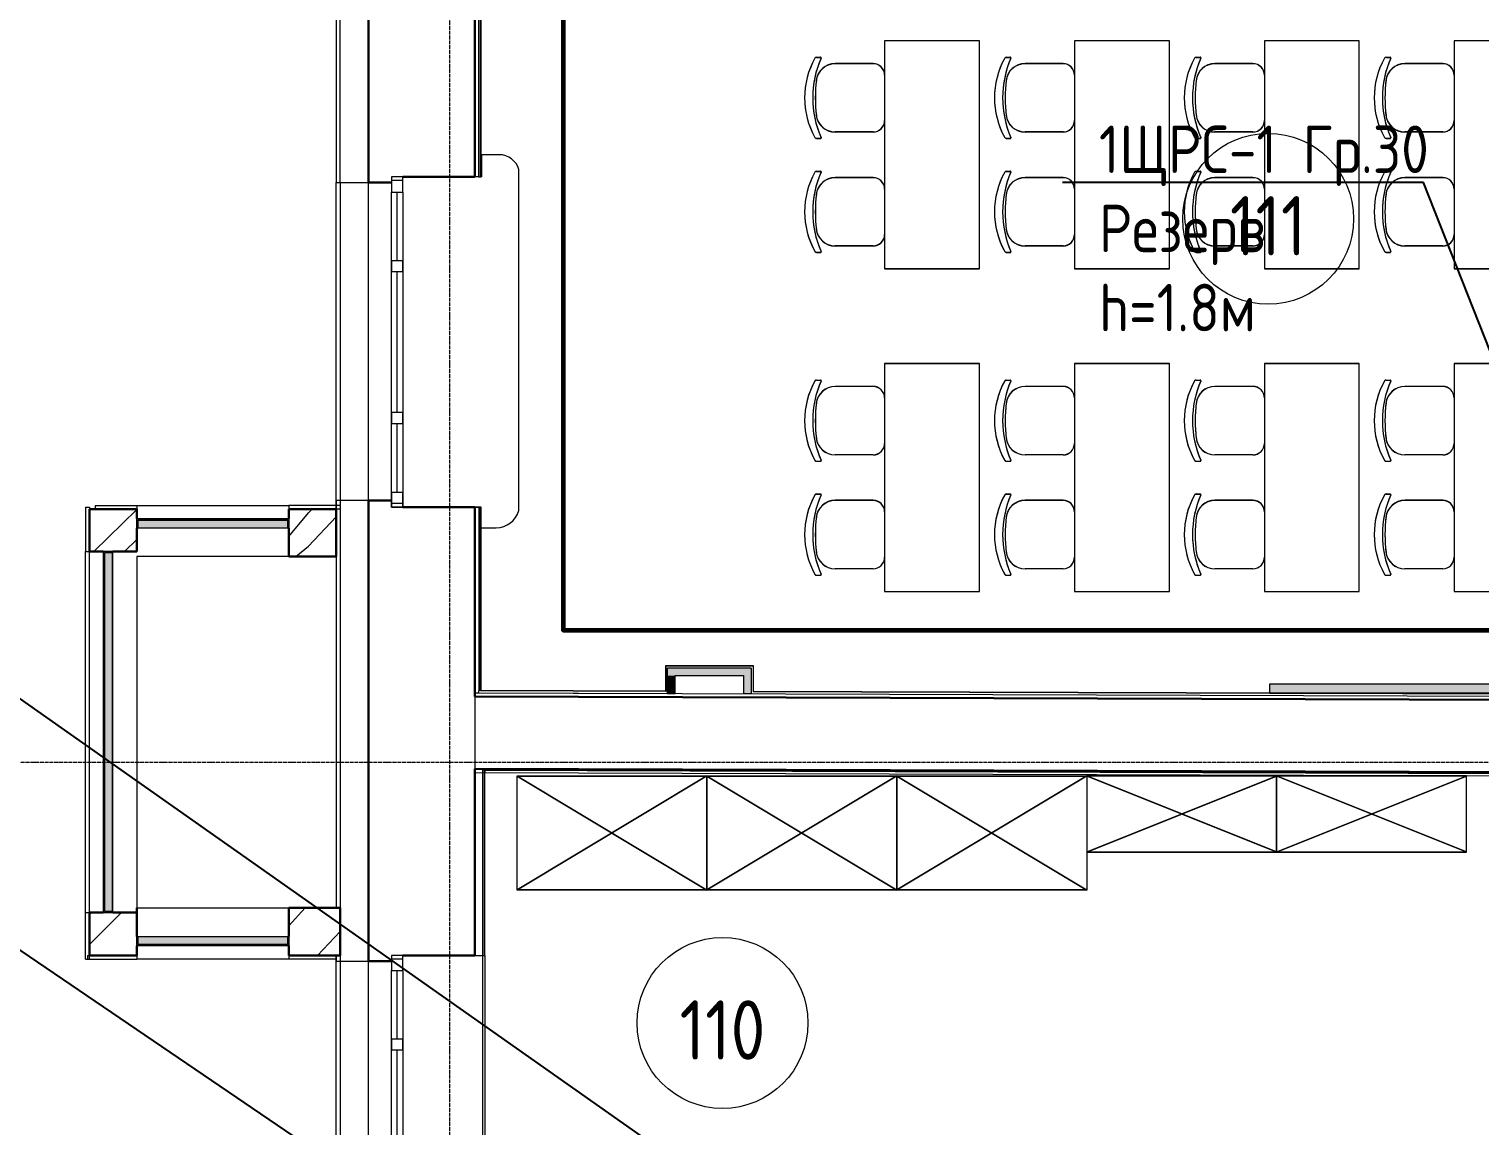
# Model space of a CAD drawing. Header units: millimetres. Extents: x -32 to 417638015, y -35 to 175284279.
# Drawn here: x 416256039 to 416263676, y 175266329 to 175272106 of the extents above; entities that cross this region are included whole.
import ezdxf
from ezdxf import colors
from ezdxf.entities.mleader import LeaderData, LeaderLine
from ezdxf.math import Vec2, Vec3

# ---------------------------------------------------------------- set-up
doc = ezdxf.new("R2010")
doc.units = ezdxf.units.MM
doc.linetypes.add('ADSK_Линия сетки', pattern=[25, 20, -2.5, 0, -2.5])
for name, color, linetype, lineweight in [('_ Окна', 7, 'Continuous', 9), ('_ЭМ_гофра', 5, 'Continuous', 60), ('_ЭМ_ТХобщее_слой', 7, 'Continuous', 30), ('Аннотация', 7, 'Continuous', 18), ('Окна', 7, 'Continuous', 9), ('Оси', 253, 'Continuous', 9), ('Перекрытие', 7, 'Continuous', 18), ('Стены внутренние', 7, 'Continuous', 18), ('Стены наружные', 7, 'Continuous', 18), ('Стены несущие', 7, 'Continuous', 30), ('Стены отделка', 7, 'Continuous', 30), ('Стены штриховка', 7, 'Continuous', 9), ('ТХ', 5, 'Continuous', 0), ('ШТРИХОВКА', 252, 'Continuous', 15)]:
    doc.layers.add(name, color=color, linetype=linetype, lineweight=lineweight)
doc.layers.add('_ЭМ_Надписи', color=7, linetype='Continuous')
doc.layers.add('ЭОМ_Лотки рабочие', color=5, linetype='Continuous')
doc.layers.add('Линии', color=7, linetype='Continuous', lineweight=9, true_color=0x00a600)
doc.styles.add('GOST Common', font='GOST_Common.ttf', dxfattribs={"width": 0.9, "height": 349.9999999999996})
doc.styles.add('ЭОМ', font='isocpeur.ttf', dxfattribs={"width": 0.85, "height": 250})
pattern_1 = [(45, (557.2005734382547, 188.9018102923583), (-235.7317231780653, 235.7317231780653), []), (45, (714.3545734382351, 188.9018102923583), (-235.7317231780653, 235.7317231780653), [])]

# ---------------------------------------------------------------- blocks, each defined once
blk = doc.blocks.new('Стул ученич штабелир №5-7')
at = {"color": 0, "linetype": 'ByBlock', "lineweight": -2}
for p, q in [((-120.064222017827, -6.874120663269423e-05), (120.064222017827, 6.874120663269423e-05)), ((-120.0642220180016, -6.874130849610083e-05), (120.0642220177106, 6.874110476928763e-05)), ((-179.935777982173, -59.99993125879337), (-179.935777982173, -260.3112319844695)), ((-179.9357779823476, -59.99993125888795), (-179.9357779823476, -260.3112319845714)), ((180.064222017827, -59.99993125879337), (180.064222017827, -260.3112319844695)), ((180.0642220177106, -59.99993125888795), (180.0642220177106, -260.3112319845714)), ((-213.4357779821148, -359.0004116515302), (-213.4357779821148, -337.3406056039639)), ((-213.4357779822894, -359.0004116516247), (-213.4357779822894, -337.3406056040585)), ((213.564222017827, -359.0004116515302), (213.564222017827, -337.3406056039639)), ((213.5642220176524, -359.0004116516247), (213.5642220176524, -337.3406056040585))]:
    blk.add_line(p, q, dxfattribs=at)
for centre, radius, start, end in [((-119.9357779822312, -59.99993125879337), 60.00000000000227, 90, 180), ((-119.9357779823476, -59.99993125885157), 59.99999999995964, 90, 180), ((120.0642220178852, -59.99993125879337), 60.00000000000227, 0, 90), ((120.0642220177106, -59.99993125885157), 59.99999999995964, 0, 90), ((-79.93577798217302, -260.3112319844549), 100.0000000000176, 180, 264.2584419996841), ((-79.93577798234764, -260.3112319845568), 100.0000000000176, 180, 264.2584419996841), ((80.06422201782698, -260.3112319844549), 100.0000000000176, 275.7415580003159, 0), ((80.06422201765236, -260.3112319845568), 100.0000000000176, 275.7415580003159, 0), ((-210.435777982173, -337.3406056039494), 2.999999999983853, 63.89783268162118, 180), ((-210.4357779823476, -337.340605604044), 2.999999999983853, 63.89783268162118, 180), ((-203.435777982173, -359.0004116515447), 9.999999999989248, 180, 238.068250632605), ((-203.4357779823476, -359.0004116516466), 9.999999999989248, 180, 238.068250632605), ((0.06422201782697812, 142.3201924452005), 520.8201237039044, 246.3195110063149, 293.6804889936851), ((0.06422201765235513, 142.3201924450987), 520.8201237039044, 246.3195110063149, 293.6804889936851), ((0.06422201782697812, 9.04909030158342), 430.5490215606072, 240.9916647866204, 299.0083352133797), ((0.06422201765235513, 9.049090301488832), 430.5490215606072, 240.9916647866204, 299.0083352133797), ((0.06422201782697812, 435.5341415462426), 800.3966485555333, 263.2469772545854, 276.7530227454146), ((0.06422201765235513, 435.5341415461407), 800.3966485555333, 263.2469772545854, 276.7530227454146), ((203.564222017827, -359.0004116515447), 9.999999999989248, 301.931749367395, 0), ((203.5642220176524, -359.0004116516466), 9.999999999989248, 301.931749367395, 0), ((210.564222017827, -337.3406056039494), 2.999999999983853, 0, 116.1021673183788), ((210.5642220176524, -337.340605604044), 2.999999999983853, 0, 116.1021673183788)]:
    blk.add_arc(centre, radius, start, end, dxfattribs=at)
blk = doc.blocks.new('ТХ 1 этаж.')
at = {"lineweight": 0, "true_color": 0x939598}
h = blk.add_hatch(color=252, dxfattribs=at)
h.dxf.hatch_style = 1
h.paths.add_polyline_path([(6432.580767155348, 35592.03428537695), (6432.580767155348, 35542.03428537695), (5232.580767155348, 35542.03428537695), (5232.580767155348, 35592.03428537695)])
at = {"color": 252, "lineweight": 0, "true_color": 0x939598}
blk.add_lwpolyline([(6432.580767155348, 35592.03428537695), (6432.580767155348, 35542.03428537695), (5232.580767155348, 35542.03428537695), (5232.580767155348, 35592.03428537695), (6432.580767155348, 35592.03428537695)], dxfattribs=at)
at = {"layer": 'ТХ', "color": 252, "true_color": 0x939598}
for points in [[(3703.580767155348, 37777.9023353082), (3703.580767155348, 38977.9023353082), (3203.580767155348, 38977.9023353082), (3203.580767155348, 37777.9023353082)], [(4703.580767155348, 37777.9023353082), (4703.580767155348, 38977.9023353082), (4203.580767155348, 38977.9023353082), (4203.580767155348, 37777.9023353082)], [(5703.580767155348, 37777.9023353082), (5703.580767155348, 38977.9023353082), (5203.580767155348, 38977.9023353082), (5203.580767155348, 37777.9023353082)], [(6703.580767155348, 37777.9023353082), (6703.580767155348, 38977.9023353082), (6203.580767155348, 38977.9023353082), (6203.580767155348, 37777.9023353082)], [(3703.580767155348, 36077.9023353082), (3703.580767155348, 37277.9023353082), (3203.580767155348, 37277.9023353082), (3203.580767155348, 36077.9023353082)], [(4703.580767155348, 36077.9023353082), (4703.580767155348, 37277.9023353082), (4203.580767155348, 37277.9023353082), (4203.580767155348, 36077.9023353082)], [(5703.580767155348, 36077.9023353082), (5703.580767155348, 37277.9023353082), (5203.580767155348, 37277.9023353082), (5203.580767155348, 36077.9023353082)], [(6703.580767155348, 36077.9023353082), (6703.580767155348, 37277.9023353082), (6203.580767155348, 37277.9023353082), (6203.580767155348, 36077.9023353082)], [(1267.891191613046, 35106.65281594044), (2267.891191613046, 35106.65281594044), (2267.891191613046, 34506.65281594044), (1267.891191613046, 34506.65281594044)], [(2267.891191612289, 35106.65281594091), (3267.891191612289, 35106.65281594091), (3267.891191612289, 34506.65281594091), (2267.891191612289, 34506.65281594091)], [(3267.89119146514, 35106.65281594091), (4267.89119146514, 35106.65281594091), (4267.89119146514, 34506.65281594091), (3267.89119146514, 34506.65281594091)], [(5267.89119146514, 35106.65281594091), (4267.89119146514, 35106.65281594091), (4267.89119146514, 34706.65281594091), (5267.89119146514, 34706.65281594091)], [(6267.891191466129, 35106.65281594091), (5267.891191466129, 35106.65281594091), (5267.891191466129, 34706.65281594091), (6267.891191466129, 34706.65281594091)]]:
    blk.add_lwpolyline(points, close=True, dxfattribs=at)
for points in [[(1267.891191613046, 35106.65281594044), (2267.891191613046, 34506.65281594044)], [(2267.891191613046, 35106.65281594044), (1267.891191613046, 34506.65281594044)], [(2267.891191612289, 35106.65281594091), (3267.891191612289, 34506.65281594091)], [(3267.891191612289, 35106.65281594091), (2267.891191612289, 34506.65281594091)], [(3267.89119146514, 35106.65281594091), (4267.89119146514, 34506.65281594091)], [(4267.89119146514, 35106.65281594091), (3267.89119146514, 34506.65281594091)], [(5267.89119146514, 34706.65281594091), (4267.89119146514, 35106.65281594091)], [(4267.89119146514, 34706.65281594091), (5267.89119146514, 35106.65281594091)], [(6267.891191466129, 34706.65281594091), (5267.891191466129, 35106.65281594091)], [(5267.891191466129, 34706.65281594091), (6267.891191466129, 35106.65281594091)]]:
    blk.add_lwpolyline(points, dxfattribs=at)
at = {"layer": 'ТХ', "color": 252, "lineweight": 0, "true_color": 0x939598, "rotation": 270}
for p in [(3203.580767155348, 38677.9023353082), (4203.580767155348, 38677.9023353082), (5203.580767155348, 38677.9023353082), (6203.580767155348, 38677.9023353082), (3203.580767155348, 38077.9023353082), (4203.580767155348, 38077.9023353082), (5203.580767155348, 38077.9023353082), (6203.580767155348, 38077.9023353082), (3203.580767155348, 36977.9023353082), (4203.580767155348, 36977.9023353082), (5203.580767155348, 36977.9023353082), (6203.580767155348, 36977.9023353082), (3203.580767155348, 36377.9023353082), (4203.580767155348, 36377.9023353082), (5203.580767155348, 36377.9023353082), (6203.580767155348, 36377.9023353082)]:
    blk.add_blockref('Стул ученич штабелир №5-7', p, dxfattribs=at)
blk = doc.blocks.new('1 этаж')
at = {"layer": 'Окна'}
for points in [[(-7145.95389531453, 37969.22434243339), (-7585.992052133782, 37969.22434243339), (-7588.492052133782, 37966.72434243339), (-6793.49205213378, 37966.72434243339), (-6795.99205213378, 37969.22434243339), (-6821.85888111921, 37969.22434243339)], [(-7540.992052133784, 38011.72434243339), (-7583.297708146838, 38011.72434243339), (-7585.992052133782, 38009.02999844645), (-6795.992052133782, 38009.02999844645), (-6798.686396120722, 38011.72434243339), (-7145.95389531453, 38011.72434243339)], [(-7585.992052133782, 38009.02999844645), (-7585.992052133782, 37969.22434243339), (-6795.99205213378, 37969.22434243339), (-6795.99205213378, 38009.02999844645), (-7583.29770814684, 38009.02999844645)], [(-7145.95389531453, 38014.22434243339), (-7540.992052133784, 38014.22434243339), (-7543.492052133783, 38011.72434243339), (-6838.492052133781, 38011.72434243339), (-6840.992052133781, 38014.22434243339)], [(-7540.992052133784, 38016.72434243339), (-7540.992052133784, 38014.22434243339), (-6840.992052133781, 38014.22434243339), (-6840.992052133781, 38016.72434243339), (-7538.49205213378, 38016.72434243339)], [(-7760.669660142497, 35948.0164120279), (-7760.669660142498, 37838.0164120279), (-7763.36400412944, 37834.85240386547), (-7763.364004129439, 35950.71075601484)], [(-7760.669660142497, 35948.0164120279), (-7720.864004129421, 35948.0164120279), (-7720.864004129421, 37838.0164120279), (-7760.669660142498, 37838.0164120279), (-7760.669660142497, 35950.71075601484)], [(-7718.364004129421, 35945.5164120279), (-7718.364004129422, 37840.5164120279), (-7720.864004129421, 37838.0164120279), (-7720.864004129421, 35948.01641202789)], [(-7768.364004129439, 35993.0164120279), (-7765.864004129439, 35993.0164120279), (-7765.864004129439, 37793.01641202791), (-7768.364004129439, 37793.01641202791), (-7768.364004129439, 35995.5164120279)], [(-7763.36400412944, 35990.5164120279), (-7763.36400412944, 37795.5164120279), (-7765.864004129439, 37793.01641202789), (-7765.864004129439, 35993.0164120279)], [(-7235.625261563743, 35814.30914990516), (-6795.587104744492, 35814.30914990516), (-6793.087104744492, 35816.80914990516), (-7588.087104744493, 35816.80914990516), (-7585.587104744493, 35814.30914990516), (-7559.720275759063, 35814.30914990516)], [(-6795.587104744492, 35774.5034938921), (-6795.587104744492, 35814.30914990516), (-7585.587104744493, 35814.30914990516), (-7585.587104744493, 35774.5034938921), (-6798.281448731434, 35774.5034938921)], [(-6840.58710474449, 35771.80914990516), (-6798.281448731435, 35771.80914990516), (-6795.587104744492, 35774.5034938921), (-7585.587104744492, 35774.5034938921), (-7582.892760757552, 35771.80914990516), (-7235.625261563743, 35771.80914990516)], [(-7235.625261563743, 35769.30914990516), (-6840.58710474449, 35769.30914990516), (-6838.087104744491, 35771.80914990516), (-7543.087104744493, 35771.80914990516), (-7540.587104744493, 35769.30914990516)], [(-6840.58710474449, 35766.80914990516), (-6840.58710474449, 35769.30914990516), (-7540.587104744493, 35769.30914990516), (-7540.587104744493, 35766.80914990516), (-6843.087104744493, 35766.80914990516)]]:
    blk.add_hatch(color=8, dxfattribs=at).paths.add_polyline_path(points)
at = {"layer": 'Стены внутренние', "lineweight": 9}
h = blk.add_hatch(dxfattribs=at)
h.set_pattern_fill('FP_28', color=8, style=0, pattern_type=2)
h.set_pattern_definition(pattern_1)
h.paths.add_polyline_path([(-6687.297626604661, 37816.72434243347), (-6687.297626604661, 38066.72434243347), (-6790.992052133792, 38066.72434243347), (-6790.992052133792, 37816.72434243347), (-6707.832273798515, 37816.72434243347)])
h.paths.add_polyline_path([(-7840.992052133806, 37843.01641202791), (-7590.992052133806, 37843.01641202791), (-7590.992052133806, 38066.72434243347), (-7840.992052133806, 38066.72434243347)])
h = blk.add_hatch(dxfattribs=at)
h.set_pattern_fill('FP_28', color=8, style=0, pattern_type=2)
h.set_pattern_definition(pattern_1)
h.paths.add_polyline_path([(-6687.297626604661, 37816.72434243347), (-6540.587104744496, 37816.72434243347), (-6541.587104744511, 38066.72434243347), (-6687.297626604661, 38066.72434243347)])
at = {"layer": 'Стены внутренние'}
for points in [[(-4795.516450315074, 37189.91162061125), (-4395.516450315074, 37189.91162061125), (-4395.516450315074, 37229.91162061128), (-4795.516450315074, 37229.91162061128)], [(-4355.516450315074, 37096.63492962066), (-4355.516450315074, 37229.91162061128), (-4395.516450315074, 37229.91162061128), (-4395.516450315074, 37096.63492962066)], [(-4755.516450315074, 37096.63492962066), (-4755.516450315074, 37189.91162061125), (-4795.516450315074, 37189.91162061125), (-4795.516450315074, 37096.76548634184)]]:
    blk.add_hatch(color=8, dxfattribs=at).paths.add_polyline_path(points)
at = {"layer": 'Стены внутренние', "lineweight": 9}
h = blk.add_hatch(dxfattribs=at)
h.set_pattern_fill('FP_28', color=8, style=0, pattern_type=2)
h.set_pattern_definition(pattern_1)
h.paths.add_polyline_path([(-6687.297626604661, 35716.80914990515), (-6687.297626604661, 35966.80914990517), (-6790.587104744482, 35966.80914990517), (-6790.587104744482, 35716.80914990515), (-6707.832273798515, 35716.80914990515)])
h.paths.add_polyline_path([(-7590.587104744482, 35716.80914990515), (-7590.992052133806, 35943.01641202791), (-7840.992052133806, 35943.01641202791), (-7840.992052133806, 35716.80914990515), (-7590.992052133806, 35716.80914990515)])
h = blk.add_hatch(dxfattribs=at)
h.set_pattern_fill('FP_28', color=8, style=0, pattern_type=2)
h.set_pattern_definition(pattern_1)
h.paths.add_polyline_path([(-6687.297626604661, 35716.80914990515), (-6520.587104744496, 35716.80914990515), (-6520.587104744496, 35966.80914990512), (-6687.297626604661, 35966.80914990517)])
at = {"layer": '_ Окна', "color": 8, "lineweight": 18}
for p, q in [((-6190.587104744517, 39816.81802037439), (-6250.587104744517, 39816.81802037439)), ((-6250.587104744517, 39816.81802037439), (-6250.587104744517, 39736.81802037439)), ((-6190.587104744517, 39736.81802037439), (-6190.587104744517, 39816.81802037439)), ((-6250.587104744517, 39736.81802037439), (-6190.587104744517, 39736.81802037439)), ((-6250.587104744516, 39376.81802037439), (-6190.587104744516, 39376.81802037439)), ((-6250.587104744516, 39316.81802037439), (-6250.587104744516, 39376.81802037439)), ((-6190.587104744516, 39376.81802037439), (-6190.587104744516, 39316.81802037439)), ((-6190.587104744516, 39316.81802037439), (-6250.587104744516, 39316.81802037439)), ((-6250.587104744515, 38576.81802037439), (-6190.587104744515, 38576.81802037439)), ((-6250.587104744514, 38516.81802037439), (-6250.587104744515, 38576.81802037439)), ((-6190.587104744515, 38576.81802037439), (-6190.587104744515, 38516.81802037439)), ((-6190.587104744515, 38516.81802037439), (-6250.587104744514, 38516.81802037439)), ((-6250.587104744514, 38156.81802037439), (-6190.587104744514, 38156.81802037439)), ((-6250.587104744514, 38076.81802037439), (-6250.587104744514, 38156.81802037439)), ((-6190.587104744514, 38156.81802037439), (-6190.587104744514, 38076.81802037439)), ((-6190.587104744514, 38076.81802037439), (-6250.587104744514, 38076.81802037439)), ((-7590.99205213379, 38016.72434243342), (-7540.99205213379, 38016.72434243342)), ((-7590.99205213379, 37966.72434243342), (-7590.99205213379, 38016.72434243342)), ((-7588.492052133789, 37966.72434243342), (-7590.99205213379, 37966.72434243342)), ((-7585.99205213379, 37969.22434243342), (-7588.492052133789, 37966.72434243342)), ((-7583.297708146849, 38011.72434243342), (-7585.99205213379, 38009.02999844649)), ((-7585.99205213379, 38009.02999844649), (-7585.99205213379, 37969.22434243342)), ((-7543.49205213379, 38011.72434243342), (-7583.297708146849, 38011.72434243342)), ((-7540.99205213379, 38014.22434243342), (-7543.49205213379, 38011.72434243342)), ((-7540.99205213379, 38016.72434243342), (-7540.99205213379, 38014.22434243342)), ((-6840.992052133789, 38016.72434243343), (-6790.992052133789, 38016.72434243343)), ((-6840.992052133789, 38014.22434243343), (-6840.992052133789, 38016.72434243343)), ((-6838.492052133789, 38011.72434243343), (-6840.992052133789, 38014.22434243343)), ((-6798.68639612073, 38011.72434243343), (-6838.492052133789, 38011.72434243343)), ((-6795.992052133789, 38009.02999844649), (-6798.68639612073, 38011.72434243343)), ((-6795.992052133789, 37969.22434243343), (-6795.992052133789, 38009.02999844649)), ((-6793.492052133789, 37966.72434243343), (-6795.992052133789, 37969.22434243343)), ((-6790.992052133789, 37966.72434243343), (-6793.492052133789, 37966.72434243343)), ((-6790.992052133789, 38016.72434243343), (-6790.992052133789, 37966.72434243343)), ((-7718.364004129413, 37843.01641202786), (-7768.364004129413, 37843.01641202786)), ((-7768.364004129413, 37843.01641202786), (-7768.364004129413, 37793.01641202786)), ((-7763.364004129413, 37835.32206804092), (-7760.669660142472, 37838.01641202786)), ((-7763.364004129414, 37795.51641202786), (-7763.364004129413, 37835.32206804092)), ((-7760.669660142472, 37838.01641202786), (-7720.864004129413, 37838.01641202786)), ((-7720.864004129413, 37838.01641202786), (-7718.364004129413, 37840.51641202786)), ((-7718.364004129413, 37840.51641202786), (-7718.364004129413, 37843.01641202786)), ((-7768.364004129413, 37793.01641202786), (-7765.864004129413, 37793.01641202786)), ((-7765.864004129413, 37793.01641202786), (-7763.364004129414, 37795.51641202786)), ((-7765.86400412943, 35993.01641202786), (-7768.36400412943, 35993.01641202786)), ((-7768.36400412943, 35993.01641202786), (-7768.36400412943, 35943.01641202786)), ((-7763.36400412943, 35990.51641202786), (-7765.86400412943, 35993.01641202786)), ((-7763.36400412943, 35950.7107560148), (-7763.36400412943, 35990.51641202786)), ((-7768.36400412943, 35943.01641202786), (-7718.364004129431, 35943.01641202786)), ((-7760.66966014249, 35948.01641202786), (-7763.36400412943, 35950.7107560148)), ((-7720.86400412943, 35948.01641202786), (-7760.66966014249, 35948.01641202786)), ((-7718.36400412943, 35945.51641202786), (-7720.86400412943, 35948.01641202786)), ((-7718.364004129431, 35943.01641202786), (-7718.36400412943, 35945.51641202786)), ((-7590.587104744484, 35816.80914990512), (-7588.087104744484, 35816.80914990512)), ((-7590.587104744484, 35766.80914990512), (-7590.587104744484, 35816.80914990512)), ((-7588.087104744484, 35816.80914990512), (-7585.587104744484, 35814.30914990512)), ((-6795.587104744483, 35814.30914990513), (-6793.087104744484, 35816.80914990513)), ((-6793.087104744484, 35816.80914990513), (-6790.587104744483, 35816.80914990513)), ((-6790.587104744483, 35816.80914990513), (-6790.587104744483, 35766.80914990513)), ((-7540.587104744484, 35766.80914990512), (-7590.587104744484, 35766.80914990512)), ((-7585.587104744484, 35814.30914990512), (-7585.587104744484, 35774.50349389207)), ((-7585.587104744484, 35774.50349389207), (-7582.892760757543, 35771.80914990512)), ((-7582.892760757543, 35771.80914990512), (-7543.087104744484, 35771.80914990512)), ((-7543.087104744484, 35771.80914990512), (-7540.587104744484, 35769.30914990512)), ((-7540.587104744484, 35769.30914990512), (-7540.587104744484, 35766.80914990512)), ((-6840.587104744483, 35769.30914990513), (-6838.087104744483, 35771.80914990513)), ((-6840.587104744483, 35766.80914990513), (-6840.587104744483, 35769.30914990513)), ((-6790.587104744483, 35766.80914990513), (-6840.587104744483, 35766.80914990513)), ((-6838.087104744483, 35771.80914990513), (-6798.281448731424, 35771.80914990513)), ((-6798.281448731424, 35771.80914990513), (-6795.587104744483, 35774.50349389207)), ((-6795.587104744483, 35774.50349389207), (-6795.587104744483, 35814.30914990513)), ((-6190.587104744503, 35716.81802037441), (-6250.587104744503, 35716.81802037441)), ((-6250.587104744503, 35716.81802037441), (-6250.587104744503, 35636.81802037441)), ((-6190.587104744503, 35636.81802037441), (-6190.587104744503, 35716.81802037441)), ((-6250.587104744503, 35636.81802037441), (-6190.587104744503, 35636.81802037441)), ((-6250.587104744502, 35276.81802037441), (-6190.587104744502, 35276.81802037441)), ((-6250.587104744502, 35216.81802037441), (-6250.587104744502, 35276.81802037441)), ((-6190.587104744502, 35216.81802037441), (-6250.587104744502, 35216.81802037441)), ((-6190.587104744502, 35276.81802037441), (-6190.587104744502, 35216.81802037441))]:
    blk.add_line(p, q, dxfattribs=at)
at = {"layer": '_ Окна', "color": 8}
for p, q in [((-6190.587104744517, 39796.81802037439), (-6250.587104744517, 39796.81802037439)), ((-6220.587104744497, 39376.81802037439), (-6220.587104744496, 39736.81802037439)), ((-6220.587104744498, 38576.81802037439), (-6220.587104744497, 39316.81802037439)), ((-6220.587104744499, 38156.81802037439), (-6220.587104744498, 38516.81802037439)), ((-6190.587104744514, 38096.81802037439), (-6250.587104744514, 38096.81802037439)), ((-6190.587104744503, 35696.81802037441), (-6250.587104744503, 35696.81802037441)), ((-6220.587104744483, 35276.81802037441), (-6220.587104744482, 35636.81802037441)), ((-6220.587104744483, 34476.81802037441), (-6220.587104744483, 35216.81802037441))]:
    blk.add_line(p, q, dxfattribs=at)
at = {"layer": 'Линии', "color": 8}
for centre in [(-1632.727922972757, 39595.8394629939), (-4506.698039178271, 35360.75854346552)]:
    blk.add_circle(centre, 450.0000000000006, dxfattribs=at)
at = {"layer": 'Окна', "color": 8}
for p, q in [((-6250.587104744517, 39816.81802037439), (-6250.587104744517, 39736.81802037439)), ((-6190.587104744517, 39816.81802037439), (-6250.587104744517, 39816.81802037439)), ((-6190.587104744517, 39736.81802037439), (-6190.587104744517, 39816.81802037439)), ((-6250.58710474451, 39376.81802037439), (-6250.587104744509, 39736.81802037439)), ((-6190.587104744421, 39736.81802037439), (-6190.587104744422, 39376.81802037439)), ((-6250.587104744516, 39376.81802037439), (-6250.587104744516, 39316.81802037439)), ((-6190.587104744516, 39316.81802037439), (-6190.587104744516, 39376.81802037439)), ((-6250.587104744511, 38576.81802037439), (-6250.58710474451, 39316.81802037439)), ((-6190.587104744422, 39316.81802037439), (-6190.587104744423, 38576.81802037439)), ((-6250.587104744515, 38576.81802037439), (-6250.587104744514, 38516.81802037439)), ((-6190.587104744515, 38516.81802037439), (-6190.587104744515, 38576.81802037439)), ((-6250.587104744512, 38156.81802037439), (-6250.587104744511, 38516.81802037439)), ((-6190.587104744423, 38516.81802037439), (-6190.587104744423, 38156.81802037439)), ((-6250.587104744514, 38156.81802037439), (-6250.587104744514, 38076.81802037439)), ((-6190.587104744514, 38076.81802037439), (-6190.587104744514, 38156.81802037439)), ((-6250.587104744514, 38076.81802037439), (-6190.587104744514, 38076.81802037439)), ((-6793.492052133789, 37966.72434243343), (-7588.49205213379, 37966.72434243342)), ((-7585.99205213379, 38009.02999844649), (-6795.992052133789, 38009.02999844649)), ((-7585.99205213379, 37969.22434243342), (-6795.992052133789, 37969.22434243343)), ((-6838.492052133789, 38011.72434243343), (-7543.49205213379, 38011.72434243342)), ((-7540.99205213379, 38016.72434243342), (-6840.992052133789, 38016.72434243343)), ((-7540.99205213379, 38014.22434243342), (-6840.992052133789, 38014.22434243343)), ((-7760.669660142472, 37838.01641202786), (-7760.66966014249, 35948.01641202786)), ((-7720.864004129413, 37838.01641202786), (-7720.86400412943, 35948.01641202786)), ((-7718.36400412943, 35945.51641202786), (-7718.364004129413, 37840.51641202786)), ((-7768.364004129413, 37793.01641202786), (-7768.36400412943, 35993.01641202786)), ((-7765.864004129413, 37793.01641202786), (-7765.86400412943, 35993.01641202786)), ((-7763.36400412943, 35990.51641202786), (-7763.364004129414, 37795.51641202786)), ((-7588.087104744484, 35816.80914990512), (-6793.087104744483, 35816.80914990513)), ((-6795.587104744483, 35814.30914990513), (-7585.587104744484, 35814.30914990512)), ((-6795.587104744483, 35774.50349389207), (-7585.587104744484, 35774.50349389207)), ((-7543.087104744484, 35771.80914990512), (-6838.087104744483, 35771.80914990513)), ((-6840.587104744483, 35769.30914990513), (-7540.587104744484, 35769.30914990512)), ((-6840.587104744483, 35766.80914990513), (-7540.587104744484, 35766.80914990512)), ((-6250.587104744503, 35716.81802037441), (-6250.587104744503, 35636.81802037441)), ((-6190.587104744503, 35716.81802037441), (-6250.587104744503, 35716.81802037441)), ((-6190.587104744503, 35636.81802037441), (-6190.587104744503, 35716.81802037441)), ((-6250.587104744495, 35276.81802037441), (-6250.587104744494, 35636.81802037441)), ((-6190.587104744406, 35636.81802037441), (-6190.587104744407, 35276.81802037441)), ((-6250.587104744502, 35276.81802037441), (-6250.587104744502, 35216.81802037441)), ((-6250.587104744496, 34476.81802037441), (-6250.587104744495, 35216.81802037441)), ((-6190.587104744502, 35216.81802037441), (-6190.587104744502, 35276.81802037441)), ((-6190.587104744407, 35216.81802037441), (-6190.587104744408, 34476.81802037441))]:
    blk.add_line(p, q, dxfattribs=at)
at = {"layer": 'Оси', "color": 8, "linetype": 'ADSK_Линия сетки'}
for p, q in [((-5943.234073523305, -4162.595295516279), (-5943.234073523226, 44298.96599885848)), ((-9557.527964694336, 36733.90181029197), (56672.20057343828, 36733.90181029175))]:
    blk.add_line(p, q, dxfattribs=at)
at = {"layer": 'Перекрытие', "color": 8}
for p, q in [((-5683.467799992257, 39933.44823211545), (-5775.278589468275, 39933.44823211546)), ((-5775.278589468275, 39933.44823211546), (-5775.278589468275, 39816.8180203744)), ((-5790.587104744482, 39816.8180203744), (-5810.587104744482, 39816.8180203744)), ((-5775.278589468275, 39816.8180203744), (-5778.587104744482, 39816.8180203744)), ((-5579.067327055134, 38058.83063779023), (-5579.067327055149, 39854.7058534363)), ((-6190.587104744496, 38077.39877662825), (-5790.413181935757, 38077.39877662825)), ((-5778.81053816757, 37969.02957225035), (-5698.602584419568, 37969.02957225035))]:
    blk.add_line(p, q, dxfattribs=at)
for centre, radius, start, end in [((-5683.467799992257, 39824.86743206611), 108.5808000493532, 15.95032496322477, 90), ((-5698.602584419568, 38093.48750039905), 124.4579281486986, 270, 343.8315382182171)]:
    blk.add_arc(centre, radius, start, end, dxfattribs=at)
at = {"layer": 'Стены внутренние', "color": 8}
for p, q in [((-6370.587104744496, 38111.8180203744), (-6370.587104744496, 39786.8180203744)), ((-7840.992052133806, 35943.01641202788), (-7840.992052133792, 37843.01641202786)), ((-6790.992052133792, 37816.72434243343), (-7590.992052133792, 37816.72434243343)), ((-7590.992052133792, 37816.72434243343), (-7590.992052133806, 35966.80914990512)), ((-7590.587104744482, 35966.80914990512), (-6790.587104744482, 35966.80914990512)), ((-6370.587104744482, 34011.8180203744), (-6370.587104744482, 35686.8180203744)), ((-5770.587104744482, 35716.8180203744), (-5770.587104744482, 33976.8180203744))]:
    blk.add_line(p, q, dxfattribs=at)
at = {"layer": 'Стены наружные', "color": 8}
for p, q in [((-6541.587104744496, 38111.8180203744), (-6541.587104744511, 39786.8180203744)), ((-6540.587104744511, 39786.8180203744), (-6541.587104744511, 39786.8180203744)), ((-6540.587104744496, 38111.8180203744), (-6540.587104744496, 39786.8180203744)), ((-6520.587104744496, 39786.8180203744), (-6520.587104744496, 38111.8180203744)), ((-6540.587104744496, 38111.8180203744), (-6541.587104744496, 38111.8180203744)), ((-7590.992052133777, 38086.72434243343), (-6790.992052133777, 38086.72434243343)), ((-7860.992052133806, 35943.01641202786), (-7860.992052133806, 37843.01641202786)), ((-6790.587104744482, 35696.80914990512), (-7590.587104744482, 35696.80914990512)), ((-6541.587104744482, 34011.8180203744), (-6541.587104744482, 35686.8180203744)), ((-6541.587104744482, 35686.8180203744), (-6540.587104744482, 35686.8180203744)), ((-6540.587104744482, 34011.8180203744), (-6540.587104744482, 35686.8180203744)), ((-6520.587104744482, 35686.8180203744), (-6520.587104744482, 34011.8180203744)), ((-5758.587104744482, 35716.8180203744), (-5758.587104744482, 33976.8180203744))]:
    blk.add_line(p, q, dxfattribs=at)
at = {"layer": 'Стены несущие', "color": 8}
for p, q in [((-6370.587104744482, 39786.81802037438), (-6370.587104744482, 43533.62571355641)), ((-5810.587104744482, 39816.81802037441), (-5810.587104744482, 43019.85325737836)), ((-6190.587104744511, 39816.81802037441), (-5810.587104744482, 39816.81802037441)), ((-6370.587104744482, 39786.81802037438), (-6250.587104744511, 39786.81802037438)), ((-6250.587104744511, 38111.8180203744), (-6370.587104744482, 38111.8180203744)), ((-6370.587104744482, 35686.81802037438), (-6370.587104744482, 38111.8180203744)), ((-7840.992052133792, 38066.72434243343), (-7840.992052133792, 37843.01641202786)), ((-7840.992052133792, 38066.72434243343), (-7590.992052133792, 38066.72434243343)), ((-7590.992052133777, 38066.72434243344), (-7590.992052133777, 38016.72434243343)), ((-6790.992052133777, 38016.72434243343), (-6790.992052133777, 38066.72434243343)), ((-6540.587104744482, 38066.72434243344), (-6790.992052133792, 38066.72434243343)), ((-6540.587104744482, 37816.72434243343), (-6540.587104744482, 38066.72434243344)), ((-5810.587104744482, 38076.8180203744), (-6190.587104744511, 38076.8180203744)), ((-5810.587104744482, 37080.07848722101), (-5810.587104744482, 38076.8180203744)), ((-7590.992052133792, 37966.72434243343), (-7590.992052133792, 37843.01641202786)), ((-6790.992052133792, 37816.72434243343), (-6790.992052133792, 37966.72434243343)), ((-7840.992052133792, 37843.01641202786), (-7768.364004129427, 37843.01641202786)), ((-7718.364004129427, 37843.01641202786), (-7590.992052133792, 37843.01641202786)), ((-6540.587104744482, 37816.72434243343), (-6790.992052133792, 37816.72434243343)), ((955.5327923048171, 37057.99442650024), (-5810.587104744482, 37080.07848722101)), ((248.0548270774598, 36680.30155249112), (-5810.587104744482, 36700.07646312586)), ((-5810.587104744482, 36700.07646312582), (-5810.587104744482, 35716.81802037441)), ((-7840.992052133806, 35716.80914990512), (-7840.992052133806, 35943.01641202788)), ((-7840.992052133806, 35943.01641202788), (-7768.364004129442, 35943.01641202788)), ((-7718.364004129442, 35943.01641202788), (-7590.992052133806, 35943.01641202786)), ((-7590.992052133806, 35966.80914990512), (-7590.587104744482, 35966.80914990512)), ((-7590.992052133806, 35966.80914990512), (-7590.992052133806, 35943.01641202786)), ((-7590.587104744482, 35966.80914990512), (-7590.587104744482, 35816.80914990512)), ((-6520.587104744482, 35966.80914990509), (-6790.587104744482, 35966.80914990512)), ((-6790.587104744482, 35966.80914990512), (-6790.587104744482, 35816.80914990512)), ((-6520.587104744482, 35716.80914990511), (-6520.587104744482, 35966.80914990509)), ((-7590.587104744482, 35766.80914990512), (-7590.587104744482, 35716.80914990512)), ((-6790.587104744482, 35766.80914990512), (-6790.587104744482, 35716.80914990512)), ((-7840.992052133806, 35716.80914990512), (-7590.587104744482, 35716.80914990512)), ((-6520.587104744482, 35716.80914990511), (-6790.587104744482, 35716.80914990512)), ((-6370.587104744482, 35686.81802037438), (-6250.587104744511, 35686.81802037438)), ((-6190.587104744511, 35716.81802037438), (-5810.587104744482, 35716.81802037441))]:
    blk.add_line(p, q, dxfattribs=at)
at = {"layer": 'Стены отделка', "color": 8, "lineweight": 9}
for p, q in [((-6541.587104744511, 43704.77126577491), (-6541.587104744511, 39786.81802037438)), ((-6540.587104744482, 43704.77126577491), (-6540.587104744482, 39786.81802037438)), ((-6520.587104744482, 39786.81802037438), (-6520.587104744482, 43684.63649492567)), ((-5778.587104744482, 39816.81802037441), (-5778.587104744482, 42987.63762401958)), ((-5810.587104744482, 39816.81802037441), (-5810.587104744482, 39816.81802037441)), ((-5790.587104744482, 39817.8180203744), (-5790.587104744482, 39816.81802037441)), ((-5790.587104744482, 39816.8180203744), (-5778.587104744482, 39816.81802037441)), ((-6540.587104744511, 39786.8180203744), (-6370.587104744482, 39786.81802037438)), ((-6370.587104744482, 39786.81802037438), (-6370.587104744482, 39786.81802037438)), ((-6541.587104744511, 38111.8180203744), (-6541.587104744511, 38066.72434243344)), ((-6370.587104744482, 38111.8180203744), (-6540.587104744496, 38111.8180203744)), ((-6540.587104744482, 38066.72434243344), (-6540.587104744482, 38111.8180203744)), ((-6520.587104744482, 38111.8180203744), (-6520.587104744482, 35686.81802037438)), ((-7860.992052133806, 38076.72434243343), (-7860.992052133806, 37843.01641202786)), ((-7860.992052133806, 38076.72434243343), (-7840.992052133806, 38076.72434243343)), ((-7840.992052133806, 38076.72434243343), (-7840.992052133792, 38066.72434243343)), ((-7810.992052133821, 38086.72434243343), (-7590.992052133777, 38086.72434243343)), ((-7810.992052133821, 38086.72434243343), (-7810.992052133821, 38066.72434243343)), ((-7590.992052133777, 38086.72434243343), (-7590.992052133777, 38066.72434243343)), ((-6520.587104744496, 38086.72434243343), (-6790.992052133777, 38086.72434243343)), ((-6790.992052133777, 38086.72434243343), (-6790.992052133777, 38066.72434243343)), ((-6520.587104744496, 38066.72434243343), (-6540.587104744482, 38066.72434243343)), ((-5778.587104744482, 38076.8180203744), (-5810.587104744482, 38076.8180203744)), ((-5778.587104744482, 37111.97421229373), (-5778.587104744482, 38076.8180203744)), ((-7860.992052133806, 37843.01641202786), (-7840.992052133806, 37843.01641202786)), ((-6540.587104744482, 37816.72434243343), (-6540.587104744482, 35966.80914990512)), ((-4807.516450315044, 37239.91162061124), (-4807.516450315044, 37108.80471727694)), ((-4345.516450315044, 37241.91162061124), (-4805.516450315088, 37241.91162061124)), ((-4355.516450315088, 37229.91162061124), (-4795.516450315044, 37229.91162061124)), ((-4795.516450315044, 37096.63492962062), (-4795.516450315044, 37229.91162061124)), ((-4355.516450315088, 37229.91162061124), (-4355.516450315088, 37095.3293624089)), ((-4343.516450315088, 37107.29025931137), (-4343.516450315088, 37239.91162061124)), ((-4755.516450315059, 37096.63492962062), (-4755.516450315059, 37189.91162061125)), ((-4755.516450315059, 37189.91162061121), (-4395.516450315074, 37189.91162061125)), ((-4395.516450315074, 37189.91162061128), (-4395.516450315074, 37096.63492962062)), ((-5810.587104744482, 37100.07859375188), (-5790.587104744482, 37100.07859375188)), ((-5810.521826731594, 37100.07838068978), (-5810.587104744482, 37080.07848722053)), ((-5810.587104744482, 37080.07848722053), (955.5327923057193, 37057.99442649976)), ((-5810.521826731594, 37100.07838068978), (965.5980170533585, 37077.96168096254)), ((-5790.587104744482, 37100.07859375188), (-5790.587104744482, 37110.01336865696)), ((-5790.587104744482, 37100.07859375188), (-5790.587104744482, 37100.01331539126)), ((-5790.587104744482, 37100.01331539126), (-4795.516450315044, 37096.76548634181)), ((-4807.516450315044, 37108.80471727694), (-5778.587104744482, 37111.97421229373)), ((-4795.516450315044, 37096.63492962062), (-4755.516450315059, 37096.63492962062)), ((-4395.516450315074, 37096.63492962062), (-4355.516450315088, 37096.63492962062)), ((965.6371838603809, 37089.9616170441), (-4343.516450315088, 37107.29025931132)), ((-5810.587104744482, 36700.07646312586), (-5810.652382757355, 36680.07656965659)), ((-5810.652382757355, 36680.07656965659), (244.1924602222862, 36660.31405240865)), ((-5770.587104744482, 36695.81309818153), (-5810.587104744482, 36695.81309818153)), ((-5770.587104744482, 36695.81309818153), (-5770.587104744482, 35717.8180203744)), ((228.0953494709393, 36672.36665597746), (-5770.587104744482, 36691.94586379216)), ((-5758.587104744482, 35716.81802037441), (-5758.587104744482, 36679.90663285699)), ((-7860.992052133806, 35696.80914990512), (-7860.992052133806, 35943.01641202786)), ((-7860.992052133806, 35943.01641202786), (-7840.992052133806, 35943.01641202786)), ((-7860.992052133806, 35696.80914990512), (-7590.587104744482, 35696.80914990512)), ((-7850.992052133806, 35716.80914990512), (-7840.992052133806, 35716.80914990512)), ((-7850.992052133806, 35716.80914990512), (-7850.992052133806, 35696.80914990512)), ((-7840.992052133806, 35696.80914990512), (-7840.992052133806, 35716.80914990512)), ((-7590.587104744482, 35716.80914990512), (-7590.587104744482, 35696.80914990512)), ((-6790.587104744482, 35716.80914990512), (-6790.587104744482, 35696.80914990512)), ((-6541.992052133792, 35696.80914990512), (-6790.587104744482, 35696.80914990512)), ((-6541.992052133792, 35716.80914990512), (-6541.992052133792, 35696.80914990512)), ((-6541.587104744511, 35696.80914990512), (-6541.587104744511, 35686.81802037438)), ((-6540.587104744482, 35696.80914990512), (-6541.587104744511, 35696.80914990512)), ((-6540.587104744482, 35686.81802037438), (-6540.587104744482, 35716.80914990515)), ((-6540.587104744482, 35686.8180203744), (-6370.587104744482, 35686.81802037438)), ((-6370.587104744482, 35686.81802037438), (-6370.587104744482, 35686.81802037438)), ((-5810.587104744482, 35716.81802037438), (-5758.587104744482, 35716.81802037441))]:
    blk.add_line(p, q, dxfattribs=at)
at = {"layer": 'Стены штриховка', "color": 8}
for p, q in [((-5790.587104744482, 39817.8180203744), (-5790.587104744482, 42989.71826100902)), ((-5780.587104744453, 39816.81802037441), (-5780.587104744525, 42989.65110110451)), ((-5790.587104744482, 38076.8180203744), (-5790.587104744482, 37110.01336865696)), ((-5780.587104744453, 37109.98072947664), (-5780.587104744525, 38076.8180203744)), ((-4805.516450315088, 37241.91162061124), (-4807.516450315044, 37241.91162061124)), ((-4807.516450315044, 37241.91162061124), (-4807.516450315044, 37239.91162061124)), ((-4343.516450315088, 37239.91162061124), (-4807.516450315044, 37239.91162061124)), ((-4805.516450315088, 37241.91162061124), (-4805.516450315088, 37106.79817878775)), ((-4343.516450315088, 37241.91162061124), (-4345.516450315044, 37241.91162061124)), ((-4345.516450315044, 37241.91162061124), (-4345.516450315117, 37105.29677649427)), ((-4343.516450315088, 37239.91162061124), (-4343.516450315088, 37241.91162061124)), ((-5810.587104744482, 37080.07848722101), (-5810.587104744482, 36700.07646312582)), ((-4805.516450315088, 37106.79817878775), (-5780.587104744453, 37109.98072947668)), ((965.6306560591911, 37087.96162769719), (-4345.516450315117, 37105.29677649427)), ((-5760.587104744525, 35716.81802037441), (-5760.587104744525, 36691.91322461188)), ((228.1056300095806, 36670.36661176948), (-5760.587104744453, 36689.91321395872)), ((-5758.587104744482, 36689.90668612266), (-5758.587104744482, 36679.90663285699)), ((-5770.587104744482, 35716.81802037441), (-5770.587104744482, 35717.8180203744))]:
    blk.add_line(p, q, dxfattribs=at)
at = {"layer": 'ЭОМ_Лотки рабочие'}
blk.add_blockref('ТХ 1 этаж.', (-6856.491728035588, 1554.379405807718), dxfattribs=at)
at = {"layer": 'Аннотация', "color": 8, "lineweight": 9, "char_height": 312.5000000000001, "width": 520.2111192702771, "attachment_point": 5, "line_spacing_factor": 1.022765581104984, "style": 'GOST Common'}
for s, insert in [('111', (-1632.727922972757, 39558.89134273503)), ('110', (-4506.698039178271, 35323.810423207))]:
    blk.add_mtext(s, dxfattribs=dict(at, insert=insert))
blk = doc.blocks.new('_ЭМ_ТХ2_1этаж')
at = {"lineweight": 0, "true_color": 0x939598}
h = blk.add_hatch(color=252, dxfattribs=at)
h.dxf.hatch_style = 1
h.paths.add_polyline_path([(117580.4716466786, -33601.47698358425), (117580.4716466786, -33651.47698358425), (116380.4716466786, -33651.47698358425), (116380.4716466786, -33601.47698358425)])
at = {"color": 252, "lineweight": 0, "true_color": 0x939598}
blk.add_lwpolyline([(117580.4716466786, -33601.47698358425), (117580.4716466786, -33651.47698358425), (116380.4716466786, -33651.47698358425), (116380.4716466786, -33601.47698358425), (117580.4716466786, -33601.47698358425)], dxfattribs=at)
at = {"layer": 'ТХ', "color": 252, "true_color": 0x939598}
for points in [[(114851.4716466786, -31415.60893365298), (114851.4716466786, -30215.60893365298), (114351.4716466786, -30215.60893365298), (114351.4716466786, -31415.60893365298)], [(115851.4716466786, -31415.60893365298), (115851.4716466786, -30215.60893365298), (115351.4716466786, -30215.60893365298), (115351.4716466786, -31415.60893365298)], [(116851.4716466786, -31415.60893365298), (116851.4716466786, -30215.60893365298), (116351.4716466786, -30215.60893365298), (116351.4716466786, -31415.60893365298)], [(117851.4716466786, -31415.60893365298), (117851.4716466786, -30215.60893365298), (117351.4716466786, -30215.60893365298), (117351.4716466786, -31415.60893365298)], [(114851.4716466786, -33115.60893365298), (114851.4716466786, -31915.60893365298), (114351.4716466786, -31915.60893365298), (114351.4716466786, -33115.60893365298)], [(115851.4716466786, -33115.60893365298), (115851.4716466786, -31915.60893365298), (115351.4716466786, -31915.60893365298), (115351.4716466786, -33115.60893365298)], [(116851.4716466786, -33115.60893365298), (116851.4716466786, -31915.60893365298), (116351.4716466786, -31915.60893365298), (116351.4716466786, -33115.60893365298)], [(117851.4716466786, -33115.60893365298), (117851.4716466786, -31915.60893365298), (117351.4716466786, -31915.60893365298), (117351.4716466786, -33115.60893365298)], [(112415.7820711363, -34086.85845302076), (113415.7820711363, -34086.85845302076), (113415.7820711363, -34686.85845302076), (112415.7820711363, -34686.85845302076)], [(113415.7820711355, -34086.85845302028), (114415.7820711355, -34086.85845302028), (114415.7820711355, -34686.85845302028), (113415.7820711355, -34686.85845302028)], [(114415.7820709884, -34086.85845302028), (115415.7820709884, -34086.85845302028), (115415.7820709884, -34686.85845302028), (114415.7820709884, -34686.85845302028)], [(116415.7820709884, -34086.85845302028), (115415.7820709884, -34086.85845302028), (115415.7820709884, -34486.85845302028), (116415.7820709884, -34486.85845302028)], [(117415.7820709894, -34086.85845302028), (116415.7820709894, -34086.85845302028), (116415.7820709894, -34486.85845302028), (117415.7820709894, -34486.85845302028)]]:
    blk.add_lwpolyline(points, close=True, dxfattribs=at)
for points in [[(112415.7820711363, -34086.85845302076), (113415.7820711363, -34686.85845302076)], [(113415.7820711363, -34086.85845302076), (112415.7820711363, -34686.85845302076)], [(113415.7820711355, -34086.85845302028), (114415.7820711355, -34686.85845302028)], [(114415.7820711355, -34086.85845302028), (113415.7820711355, -34686.85845302028)], [(114415.7820709884, -34086.85845302028), (115415.7820709884, -34686.85845302028)], [(115415.7820709884, -34086.85845302028), (114415.7820709884, -34686.85845302028)], [(116415.7820709884, -34486.85845302028), (115415.7820709884, -34086.85845302028)], [(115415.7820709884, -34486.85845302028), (116415.7820709884, -34086.85845302028)], [(117415.7820709894, -34486.85845302028), (116415.7820709894, -34086.85845302028)], [(116415.7820709894, -34486.85845302028), (117415.7820709894, -34086.85845302028)]]:
    blk.add_lwpolyline(points, dxfattribs=at)
at = {"layer": 'ТХ', "color": 252, "lineweight": 0, "true_color": 0x939598, "rotation": 270}
for p in [(114351.4716466786, -30515.60893365298), (115351.4716466786, -30515.60893365298), (116351.4716466786, -30515.60893365298), (117351.4716466786, -30515.60893365298), (114351.4716466786, -31115.60893365298), (115351.4716466786, -31115.60893365298), (116351.4716466786, -31115.60893365298), (117351.4716466786, -31115.60893365298), (114351.4716466786, -32215.60893365298), (115351.4716466786, -32215.60893365298), (116351.4716466786, -32215.60893365298), (117351.4716466786, -32215.60893365298), (114351.4716466786, -32815.60893365298), (115351.4716466786, -32815.60893365298), (116351.4716466786, -32815.60893365298), (117351.4716466786, -32815.60893365298)]:
    blk.add_blockref('Стул ученич штабелир №5-7', p, dxfattribs=at)

msp = doc.modelspace()

# ---------------------------------------------------------------- linework, layer by layer
at = {"layer": '_ЭМ_гофра', "linetype": 'ByBlock'}
msp.add_lwpolyline([(416258852.5267278, 175273066.6815857), (416258852.5267278, 175268940.986161), (416267029.5926038, 175268940.986161)], dxfattribs=at)

# ---------------------------------------------------------------- block references
at = {"layer": '_ЭМ_ТХобщее_слой', "lineweight": 50}
msp.add_blockref('_ЭМ_ТХ2_1этаж', (416146193.7251987, 175302259.5538031), dxfattribs=at)
at = {"layer": 'ШТРИХОВКА'}
msp.add_blockref('1 этаж', (416264198.1010904, 175231510.6631508), dxfattribs=at)

# ---------------------------------------------------------------- leaders
at = {"layer": '_ЭМ_Надписи', "color": 7, "ltscale": 5}
ml = msp.add_multileader_mtext('Standard', dxfattribs=at)
ml.set_content('{\\fGOST Common|b0|i0|c204|p34;\\W0.9;\\C256;1ЩРС-1\\fISOCPEUR|b0|i0|c204|p34;\\W0.85; Гр.19\\Ph=2.0м\\P\\W1;\\C0;Итер. у-во}', color=1, style='ЭОМ')
ml.set_leader_properties()
ml.build(insert=Vec2(0, 0))
ml.multileader.update_dxf_attribs({"text_left_attachment_type": 6, "text_right_attachment_type": 6, "dogleg_length": 0, "arrow_head_size": 200})
ctx = ml.context
ctx.base_point, ctx.char_height, ctx.arrow_head_size, ctx.landing_gap_size, ctx.plane_origin = Vec3(416247924.0499941, 175273082.1322798), 250, 200, 0, Vec3(416242661.1148296, 175279244.464886)
ctx.left_attachment, ctx.right_attachment = 6, 6
notes = []
notes.append((ctx, [(1, (1, 1, 0), (416249591.5499941, 175273082.1322798), (-1, 0), 0, [(0, [(416261082.0120786, 175264997.1413707)], 0, [])])]))
ctx.mtext.insert, ctx.mtext.width, ctx.mtext.defined_height, ctx.mtext.flow_direction = Vec3(416247924.0499941, 175273407.1322798), 2879.262652535923, 1412.549695420081, 5
ml = msp.add_multileader_mtext('Standard', dxfattribs=at)
ml.set_content('{\\fGOST Common|b0|i0|c204|p34;\\W0.9;\\C256;1ЩРС-1\\fISOCPEUR|b0|i0|c204|p34;\\W0.85; Гр.30\\PРезерв\\P\\fGOST Common|b0|i0|c0|p34;\\W0.9;h=\\fGOST Common|b0|i0|c204|p34;1\\fGOST Common|b0|i0|c0|p34;.\\fGOST Common|b0|i0|c204|p34;8м}', color=1, style='ЭОМ')
ml.set_leader_properties()
ml.build(insert=Vec2(0, 0))
ml.multileader.update_dxf_attribs({"text_left_attachment_type": 6, "text_right_attachment_type": 6, "dogleg_length": 0, "arrow_head_size": 200})
ctx = ml.context
ctx.base_point, ctx.char_height, ctx.arrow_head_size, ctx.landing_gap_size, ctx.plane_origin = Vec3(416261674.0662451, 175271297.4065642, -64.26463315267222), 250, 200, 0, Vec3(416240236.442071, 175282330.9101583, -64.26463315267222)
ctx.left_attachment, ctx.right_attachment = 6, 6
notes.append((ctx, [(1, (1, 1, 0), (416263384.0662451, 175271297.4065642, -64.26463315267222), (-1, 0), 0, [(0, [(416264462.3802027, 175268559.4560194, -64.26463315267222)], 0, [])])]))
ctx.mtext.insert, ctx.mtext.width, ctx.mtext.defined_height, ctx.mtext.flow_direction = Vec3(416261674.0662451, 175271597.4065642, -64.26463315267222), 1966.606148678502, 545.6159617257083, 5
ml = msp.add_multileader_mtext('Standard', dxfattribs=at)
ml.set_content('{\\fGOST Common|b0|i0|c204|p34;\\W0.9;\\C256;1ЩРС-1\\fISOCPEUR|b0|i0|c204|p34;\\W0.85; Гр.21\\PДемонстрационный стол, h=0.05м, L=2м\\Pиз пола}', color=1, style='ЭОМ')
ml.set_leader_properties()
ml.build(insert=Vec2(0, 0))
ml.multileader.update_dxf_attribs({"text_left_attachment_type": 6, "text_right_attachment_type": 6, "dogleg_length": 0, "arrow_head_size": 200})
ctx = ml.context
ctx.base_point, ctx.char_height, ctx.arrow_head_size, ctx.landing_gap_size, ctx.plane_origin = Vec3(416247924.0499941, 175270990.1253593, -64.26463315267222), 250, 200, 0, Vec3(416228597.5919111, 175273365.3561058, -64.26463315267222)
ctx.left_attachment, ctx.right_attachment = 6, 6
notes.append((ctx, [(1, (1, 1, 0), (416250495.2999941, 175270990.1253593, -64.26463315267222), (-1, 0), 0, [(0, [(416261541.0297583, 175263485.2961036, -64.26463315267222)], 0, [])])]))
ctx.mtext.insert, ctx.mtext.width, ctx.mtext.defined_height, ctx.mtext.flow_direction = Vec3(416247924.0499941, 175271290.1253593, -64.26463315267222), 2620.313972056843, 1406.597760819918, 5
ml = msp.add_multileader_mtext('Standard', dxfattribs=at)
ml.set_content('{\\fGOST Common|b0|i0|c204|p34;\\W0.9;\\C256;1ЩРС-1\\fISOCPEUR|b0|i0|c204|p34;\\W0.85; Гр.19\\Pраб. место\\Pучителя, Ноутбук }', color=1, style='ЭОМ')
ml.set_leader_properties()
ml.build(insert=Vec2(0, 0))
ml.multileader.update_dxf_attribs({"text_left_attachment_type": 6, "text_right_attachment_type": 6, "dogleg_length": 0, "arrow_head_size": 200})
ctx = ml.context
ctx.base_point, ctx.char_height, ctx.arrow_head_size, ctx.landing_gap_size, ctx.plane_origin = Vec3(416247924.0499941, 175269194.3564348, -64.26463315267222), 250, 200, 0, Vec3(416229277.5440792, 175277350.3630816, -64.26463315267222)
ctx.left_attachment, ctx.right_attachment = 6, 6
notes.append((ctx, [(1, (1, 1, 0), (416250272.1749941, 175269194.3564348, -64.26463315267222), (-1, 0), 0, [(0, [(416258939.8345962, 175263798.4865968, -64.26463315267222)], 0, [])])]))
ctx.mtext.insert, ctx.mtext.width, ctx.mtext.defined_height, ctx.mtext.flow_direction = Vec3(416247924.0499941, 175269519.3564348, -64.26463315267222), 2458.973006335087, 1343.241154904013, 5
ml = msp.add_multileader_mtext('Standard', dxfattribs=at)
ml.set_content('{\\fGOST Common|b0|i0|c204|p34;\\W0.9;\\C256;1ЩРС-1\\fISOCPEUR|b0|i0|c204|p34;\\W0.85; Гр.22\\PИнструменты для технологии}', color=1, style='ЭОМ')
ml.set_leader_properties()
ml.build(insert=Vec2(0, 0))
ml.multileader.update_dxf_attribs({"text_left_attachment_type": 6, "text_right_attachment_type": 6, "dogleg_length": 0, "arrow_head_size": 200})
ctx = ml.context
ctx.base_point, ctx.char_height, ctx.arrow_head_size, ctx.landing_gap_size, ctx.plane_origin = Vec3(416247924.0499941, 175267365.1624098, -64.26463315267222), 250, 200, 0, Vec3(416229409.7440574, 175274915.3868681, -64.26463315267222)
ctx.left_attachment, ctx.right_attachment = 6, 6
notes.append((ctx, [(1, (1, 1, 0), (416250219.0499941, 175267365.1624098, -64.26463315267222), (-1, 0), 0, [(0, [(416259947.6270744, 175261058.5854411, -64.26463315267222)], 0, [])])]))
ctx.mtext.insert, ctx.mtext.width, ctx.mtext.defined_height, ctx.mtext.flow_direction = Vec3(416247924.0499941, 175267665.1624098, -64.26463315267222), 3159.506929948178, 1367.477468661121, 5
for ctx, leaders in notes:
    for number, flags, end, landing, length, lines in leaders:
        leader = LeaderData()
        leader.index, (leader.has_last_leader_line, leader.has_dogleg_vector, leader.attachment_direction) = number, flags
        leader.last_leader_point, leader.dogleg_vector, leader.dogleg_length = Vec3(end), Vec3(landing), length
        for number, points, colour, breaks in lines:
            line = LeaderLine()
            line.index, line.vertices, line.color, line.breaks = number, Vec3.list(points), colors.encode_raw_color(colour), breaks
            leader.lines.append(line)
        ctx.leaders.append(leader)

doc.saveas('drawing.dxf')
